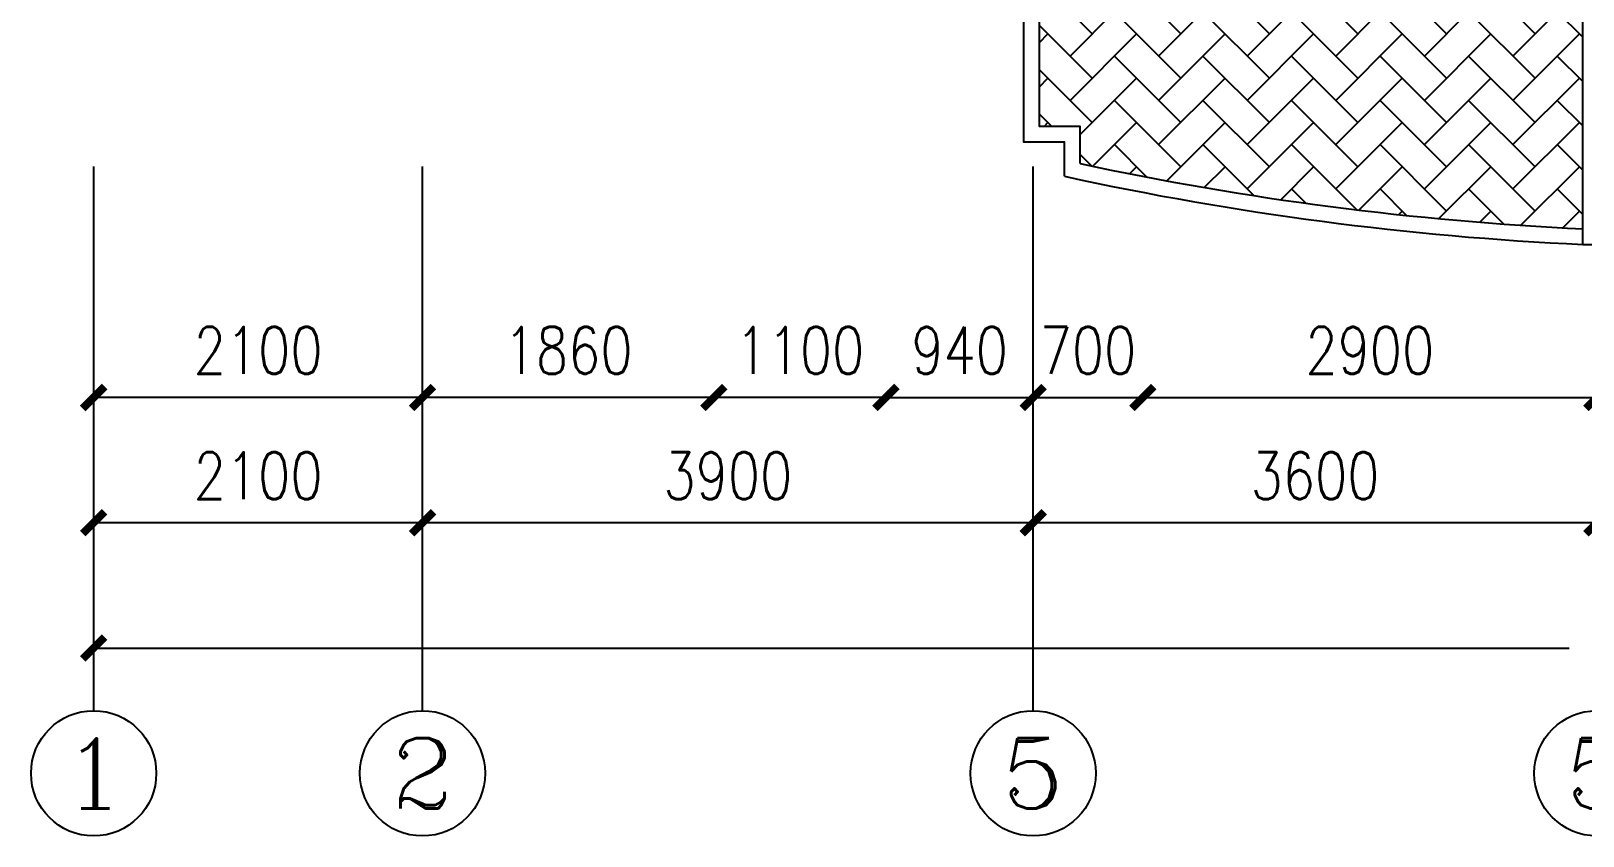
# Model space of a CAD drawing. Header units: millimetres. Extents: x 1431 to 43623, y 824 to 33132.
# Drawn here: x 7133 to 17044, y 824 to 5964 of the extents above; entities that cross this region are included whole.
import ezdxf
from ezdxf.enums import TextEntityAlignment as Align

# ---------------------------------------------------------------- set-up
doc = ezdxf.new("R2010")
doc.units = ezdxf.units.MM
for name, color, linetype in [('AXIS', 3, 'Continuous'), ('AXIS_TEXT', 7, 'Continuous'), ('F', 12, 'Continuous'), ('MC', 4, 'Continuous'), ('WALL', 4, 'Continuous')]:
    doc.layers.add(name, color=color, linetype=linetype)
doc.styles.add('COMPLEX', font='COMPLEX')
doc.styles.add('DIM_FONT', font='SIMPLEX.shx', dxfattribs={"width": 0.8})
doc.dimstyles.new('AXIS', dxfattribs={"dimtxt": 300, "dimasz": 1, "dimexe": 250, "dimexo": 300, "dimgap": 150, "dimtad": 1, "dimdec": 0, "dimdsep": 46, "dimtxsty": 'DIM_FONT', "dimblk": '_DIMX', "dimblk1": 'ARCHTICK', "dimblk2": 'ARCHTICK', "dimcen": 0.1, "dimse1": 1, "dimse2": 1, "dimclrt": 7, "dimadec": 0, "dimazin": 0, "dimtfac": 1, "dimtdec": 0, "dimtix": 1, "dimtmove": 2, "dimatfit": 3, "dimldrblk": '_DIMX', "dimfxl": 1, "dimtolj": 1, "dimtzin": 0, "dimarcsym": 0})

# ---------------------------------------------------------------- blocks, each defined once
blk = doc.blocks.new('_DIMX')
at = {"const_width": 50}
blk.add_lwpolyline([(-70, -70), (70, 70)], dxfattribs=at)
blk = doc.blocks.new('*D112')
at = {"layer": 'AXIS', "color": 0, "lineweight": -2, "transparency": 16777216}
for p, q in [((7534.1, 2024.2), (16957.1, 2024.2)), ((26732.1, 2024.2), (18285.6, 2024.2))]:
    blk.add_line(p, q, dxfattribs=at)
at = {"layer": 'DEFPOINTS', "color": 0, "transparency": 16777216}
for p in [(7533.1, 5099), (26733.1, 5099), (7533.1, 2024.2)]:
    blk.add_point(p, dxfattribs=at)
at = {"layer": 'AXIS', "color": 0, "lineweight": -2, "transparency": 16777216, "rotation": 180}
blk.add_blockref('_DIMX', (7533.1, 2024.2), dxfattribs=at)
at = {"layer": 'AXIS', "color": 0, "lineweight": -2, "transparency": 16777216}
blk.add_blockref('_DIMX', (26733.1, 2024.2), dxfattribs=at)
at = {"layer": 'AXIS', "color": 7, "transparency": 16777216, "insert": (17621.3, 2267), "char_height": 300, "attachment_point": 5, "style": 'DIM_FONT'}
blk.add_mtext('\\A1;19200', dxfattribs=at)
blk = doc.blocks.new('_ARCHTICK')
at = {"color": 0, "linetype": 'ByBlock', "const_width": 0.15}
blk.add_lwpolyline([(-0.5, -0.5), (0.5, 0.5)], dxfattribs=at)
blk = doc.blocks.new('_AXISO')
blk.add_circle((0, 0), 0.5)
at = {"layer": 'AXIS_TEXT', "style": 'COMPLEX', "width": 1.041667}
blk.add_attdef('A', text='', height=0.56, dxfattribs=at).set_placement((-0.25, -0.28), (0.25, -0.28), align=Align.FIT)
blk = doc.blocks.new('*D124')
at = {"layer": 'AXIS', "color": 0, "lineweight": -2, "transparency": 16777216}
for p, q in [((13532.1, 3624.2), (13531.1, 3624.2)), ((13533.1, 3624.2), (14233.1, 3624.2)), ((14234.1, 3624.2), (14235.1, 3624.2))]:
    blk.add_line(p, q, dxfattribs=at)
at = {"layer": 'DEFPOINTS', "color": 0, "transparency": 16777216}
for p in [(13533.1, 4899), (14233.1, 4899), (14233.1, 3624.2)]:
    blk.add_point(p, dxfattribs=at)
at = {"layer": 'AXIS', "color": 0, "lineweight": -2, "transparency": 16777216}
blk.add_blockref('_DIMX', (13533.1, 3624.2), dxfattribs=at)
at = {"layer": 'AXIS', "color": 0, "lineweight": -2, "transparency": 16777216, "rotation": 180}
blk.add_blockref('_DIMX', (14233.1, 3624.2), dxfattribs=at)
at = {"layer": 'AXIS', "color": 7, "transparency": 16777216, "insert": (13883.1, 3924.2), "char_height": 300, "attachment_point": 5, "style": 'DIM_FONT'}
blk.add_mtext('\\A1;700', dxfattribs=at)
blk = doc.blocks.new('*D125')
at = {"layer": 'AXIS', "color": 0, "lineweight": -2, "transparency": 16777216}
blk.add_line((17132.1, 2824.2), (13534.1, 2824.2), dxfattribs=at)
at = {"layer": 'DEFPOINTS', "color": 0, "transparency": 16777216}
for p in [(13533.1, 5099), (17133.1, 5099), (13533.1, 2824.2)]:
    blk.add_point(p, dxfattribs=at)
at = {"layer": 'AXIS', "color": 0, "lineweight": -2, "transparency": 16777216, "rotation": 180}
blk.add_blockref('_DIMX', (13533.1, 2824.2), dxfattribs=at)
at = {"layer": 'AXIS', "color": 0, "lineweight": -2, "transparency": 16777216}
blk.add_blockref('_DIMX', (17133.1, 2824.2), dxfattribs=at)
at = {"layer": 'AXIS', "color": 7, "transparency": 16777216, "insert": (15333.1, 3124.2), "char_height": 300, "attachment_point": 5, "style": 'DIM_FONT'}
blk.add_mtext('\\A1;3600', dxfattribs=at)
blk = doc.blocks.new('*D129')
at = {"layer": 'AXIS', "color": 0, "lineweight": -2, "transparency": 16777216}
blk.add_line((11492.1, 3624.2), (9634.1, 3624.2), dxfattribs=at)
at = {"layer": 'DEFPOINTS', "color": 0, "transparency": 16777216}
for p in [(9633.1, 4899), (11493.1, 4899), (9633.1, 3624.2)]:
    blk.add_point(p, dxfattribs=at)
at = {"layer": 'AXIS', "color": 0, "lineweight": -2, "transparency": 16777216, "rotation": 180}
blk.add_blockref('_DIMX', (9633.1, 3624.2), dxfattribs=at)
at = {"layer": 'AXIS', "color": 0, "lineweight": -2, "transparency": 16777216}
blk.add_blockref('_DIMX', (11493.1, 3624.2), dxfattribs=at)
at = {"layer": 'AXIS', "color": 7, "transparency": 16777216, "insert": (10563.1, 3924.2), "char_height": 300, "attachment_point": 5, "style": 'DIM_FONT'}
blk.add_mtext('\\A1;1860', dxfattribs=at)
blk = doc.blocks.new('*D130')
at = {"layer": 'AXIS', "color": 0, "lineweight": -2, "transparency": 16777216}
blk.add_line((13532.1, 2824.2), (9634.1, 2824.2), dxfattribs=at)
at = {"layer": 'DEFPOINTS', "color": 0, "transparency": 16777216}
for p in [(9633.1, 5099), (13533.1, 5099), (9633.1, 2824.2)]:
    blk.add_point(p, dxfattribs=at)
at = {"layer": 'AXIS', "color": 0, "lineweight": -2, "transparency": 16777216, "rotation": 180}
blk.add_blockref('_DIMX', (9633.1, 2824.2), dxfattribs=at)
at = {"layer": 'AXIS', "color": 0, "lineweight": -2, "transparency": 16777216}
blk.add_blockref('_DIMX', (13533.1, 2824.2), dxfattribs=at)
at = {"layer": 'AXIS', "color": 7, "transparency": 16777216, "insert": (11583.1, 3124.2), "char_height": 300, "attachment_point": 5, "style": 'DIM_FONT'}
blk.add_mtext('\\A1;3900', dxfattribs=at)
blk = doc.blocks.new('*D131')
at = {"layer": 'AXIS', "color": 0, "lineweight": -2, "transparency": 16777216}
blk.add_line((9632.1, 3624.2), (7534.1, 3624.2), dxfattribs=at)
at = {"layer": 'DEFPOINTS', "color": 0, "transparency": 16777216}
for p in [(7533.1, 4899), (9633.1, 4899), (7533.1, 3624.2)]:
    blk.add_point(p, dxfattribs=at)
at = {"layer": 'AXIS', "color": 0, "lineweight": -2, "transparency": 16777216, "rotation": 180}
blk.add_blockref('_DIMX', (7533.1, 3624.2), dxfattribs=at)
at = {"layer": 'AXIS', "color": 0, "lineweight": -2, "transparency": 16777216}
blk.add_blockref('_DIMX', (9633.1, 3624.2), dxfattribs=at)
at = {"layer": 'AXIS', "color": 7, "transparency": 16777216, "insert": (8583.1, 3924.2), "char_height": 300, "attachment_point": 5, "style": 'DIM_FONT'}
blk.add_mtext('\\A1;2100', dxfattribs=at)
blk = doc.blocks.new('*D132')
at = {"layer": 'AXIS', "color": 0, "lineweight": -2, "transparency": 16777216}
blk.add_line((9632.1, 2824.2), (7534.1, 2824.2), dxfattribs=at)
at = {"layer": 'DEFPOINTS', "color": 0, "transparency": 16777216}
for p in [(7533.1, 5099), (9633.1, 5099), (7533.1, 2824.2)]:
    blk.add_point(p, dxfattribs=at)
at = {"layer": 'AXIS', "color": 0, "lineweight": -2, "transparency": 16777216, "rotation": 180}
blk.add_blockref('_DIMX', (7533.1, 2824.2), dxfattribs=at)
at = {"layer": 'AXIS', "color": 0, "lineweight": -2, "transparency": 16777216}
blk.add_blockref('_DIMX', (9633.1, 2824.2), dxfattribs=at)
at = {"layer": 'AXIS', "color": 7, "transparency": 16777216, "insert": (8583.1, 3124.2), "char_height": 300, "attachment_point": 5, "style": 'DIM_FONT'}
blk.add_mtext('\\A1;2100', dxfattribs=at)
blk = doc.blocks.new('*D133')
at = {"layer": 'AXIS', "color": 0, "lineweight": -2, "transparency": 16777216}
blk.add_line((12592.1, 3624.2), (11494.1, 3624.2), dxfattribs=at)
at = {"layer": 'DEFPOINTS', "color": 0, "transparency": 16777216}
for p in [(11493.1, 4899), (12593.1, 4899), (11493.1, 3624.2)]:
    blk.add_point(p, dxfattribs=at)
at = {"layer": 'AXIS', "color": 0, "lineweight": -2, "transparency": 16777216, "rotation": 180}
blk.add_blockref('_DIMX', (11493.1, 3624.2), dxfattribs=at)
at = {"layer": 'AXIS', "color": 0, "lineweight": -2, "transparency": 16777216}
blk.add_blockref('_DIMX', (12593.1, 3624.2), dxfattribs=at)
at = {"layer": 'AXIS', "color": 7, "transparency": 16777216, "insert": (12043.1, 3924.2), "char_height": 300, "attachment_point": 5, "style": 'DIM_FONT'}
blk.add_mtext('\\A1;1100', dxfattribs=at)

msp = doc.modelspace()

# ---------------------------------------------------------------- hatches: boundary and pattern name
at = {"layer": 'F'}
h = msp.add_hatch(dxfattribs=at)
h.set_pattern_fill('AR-HBONE', color=256, scale=50, style=0)
h.set_pattern_definition([(45, (192.05, 53321.69), (2e-14, 282.8427), [600, -200]), (135, (333.47, 53463.11), (2e-14, 282.8427), [600, -200])])
h.paths.add_polyline_path([(17043.1, 4701.5), (17043.1, 6101.4), (13573.1, 6101.4), (13573.1, 5355.1), (13832.6, 5355.1), (13832.6, 5117.9, 0.04118)])

# ---------------------------------------------------------------- linework, layer by layer
at = {"layer": 'AXIS'}
for p, q in [((7533.1, 1624.2), (7533.1, 5099)), ((7533.1, 1624.2), (7533.1, 5099)), ((9633.1, 1624.2), (9633.1, 5099)), ((9633.1, 1624.2), (9633.1, 5099)), ((13533.1, 1624.2), (13533.1, 5099)), ((13533.1, 1624.2), (13533.1, 5099))]:
    msp.add_line(p, q, dxfattribs=at)
msp.add_circle((13533.1, 1224.2), 400, dxfattribs=at)
at = {"layer": 'MC'}
for points in [[(13732.6, 5036.8), (13732.6, 5255.1), (13473.1, 5255.1), (13473.1, 6101.4)], [(13832.6, 5117.9), (13832.6, 5355.1), (13573.1, 5355.1), (13573.1, 6101.4)]]:
    msp.add_lwpolyline(points, dxfattribs=at)
for centre, radius, start, end in [((17961.9, 24367.3), 19687.3, 257.89249, 267.33807), ((17962.6, 24396.2), 19816.2, 257.6746, 267.34037)]:
    msp.add_arc(centre, radius, start, end, dxfattribs=at)
at = {"layer": 'WALL'}
for q in [(17043.1, 13721.4), (17223.1, 4601.4)]:
    msp.add_line((17043.1, 4601.4), q, dxfattribs=at)

# ---------------------------------------------------------------- block references
at = {"layer": 'AXIS'}
ref = msp.add_blockref('_AXISO', (7533.1, 1224.2), dxfattribs=dict(at, xscale=800, yscale=800, zscale=800))
ref.add_attrib('A', '1', dxfattribs={"layer": 'AXIS_TEXT', "height": 448, "style": 'COMPLEX', "width": 2.083333}).set_placement((7333.1, 1000.2), (7733.1, 1000.2), align=Align.FIT)
ref = msp.add_blockref('_AXISO', (9633.1, 1224.2), dxfattribs=dict(at, xscale=800, yscale=800, zscale=800))
ref.add_attrib('A', '2', dxfattribs={"layer": 'AXIS_TEXT', "height": 448, "style": 'COMPLEX', "width": 1.339286}).set_placement((9433.1, 1000.2), (9833.1, 1000.2), align=Align.FIT)
ref = msp.add_blockref('_AXISO', (17133.1, 1224.2), dxfattribs=dict(at, xscale=800, yscale=800, zscale=800))
ref.add_attrib('A', '5', dxfattribs={"layer": 'AXIS_TEXT', "height": 448, "style": 'COMPLEX', "width": 1.339286}).set_placement((16933.1, 1000.2), (17333.1, 1000.2), align=Align.FIT)

# ---------------------------------------------------------------- texts
at = {"layer": 'AXIS_TEXT', "style": 'COMPLEX', "width": 1.339286}
msp.add_attdef('5', text='', height=448, dxfattribs=at).set_placement((13333.1, 1000.2), (13733.1, 1000.2), align=Align.FIT)

# ---------------------------------------------------------------- dimensions: what is measured, and where the dimension line sits
at = {"layer": 'AXIS'}
dim = msp.add_linear_dim(base=(7533.1, 2024.2), p1=(26733.1, 5099), p2=(7533.1, 5099), angle=180, dimstyle='AXIS', dxfattribs=at)
dim.commit()
dim.dimension.update_dxf_attribs({"geometry": '*D112', "text_midpoint": (17621.3, 2267), "dimtype": 161})
for p1, p2, distance, picture, middle in [((9633.1, 5099), (7533.1, 5099), 2274.7, '*D132', (8583.1, 3124.2)), ((13533.1, 5099), (9633.1, 5099), 2274.7, '*D130', (11583.1, 3124.2)), ((17133.1, 5099), (13533.1, 5099), 2274.7, '*D125', (15333.1, 3124.2)), ((9633.1, 4899), (7533.1, 4899), 1274.7, '*D131', (8583.1, 3924.2)), ((11493.1, 4899), (9633.1, 4899), 1274.7, '*D129', (10563.1, 3924.2)), ((12593.1, 4899), (11493.1, 4899), 1274.7, '*D133', (12043.1, 3924.2)), ((13533.1, 4899), (14233.1, 4899), -1274.7, '*D124', (13883.1, 3924.2))]:
    dim = msp.add_aligned_dim(p1=p1, p2=p2, distance=distance, dimstyle='AXIS', dxfattribs=at)
    dim.commit()
    dim.dimension.update_dxf_attribs({"geometry": picture, "text_midpoint": middle})
for p1, p2 in [((12593.1, 4899), (13533.1, 4899)), ((14233.1, 4899), (17133.1, 4899))]:
    msp.add_aligned_dim(p1=p1, p2=p2, distance=-1274.7, dimstyle='AXIS', dxfattribs=at).render()

doc.saveas('drawing.dxf')
